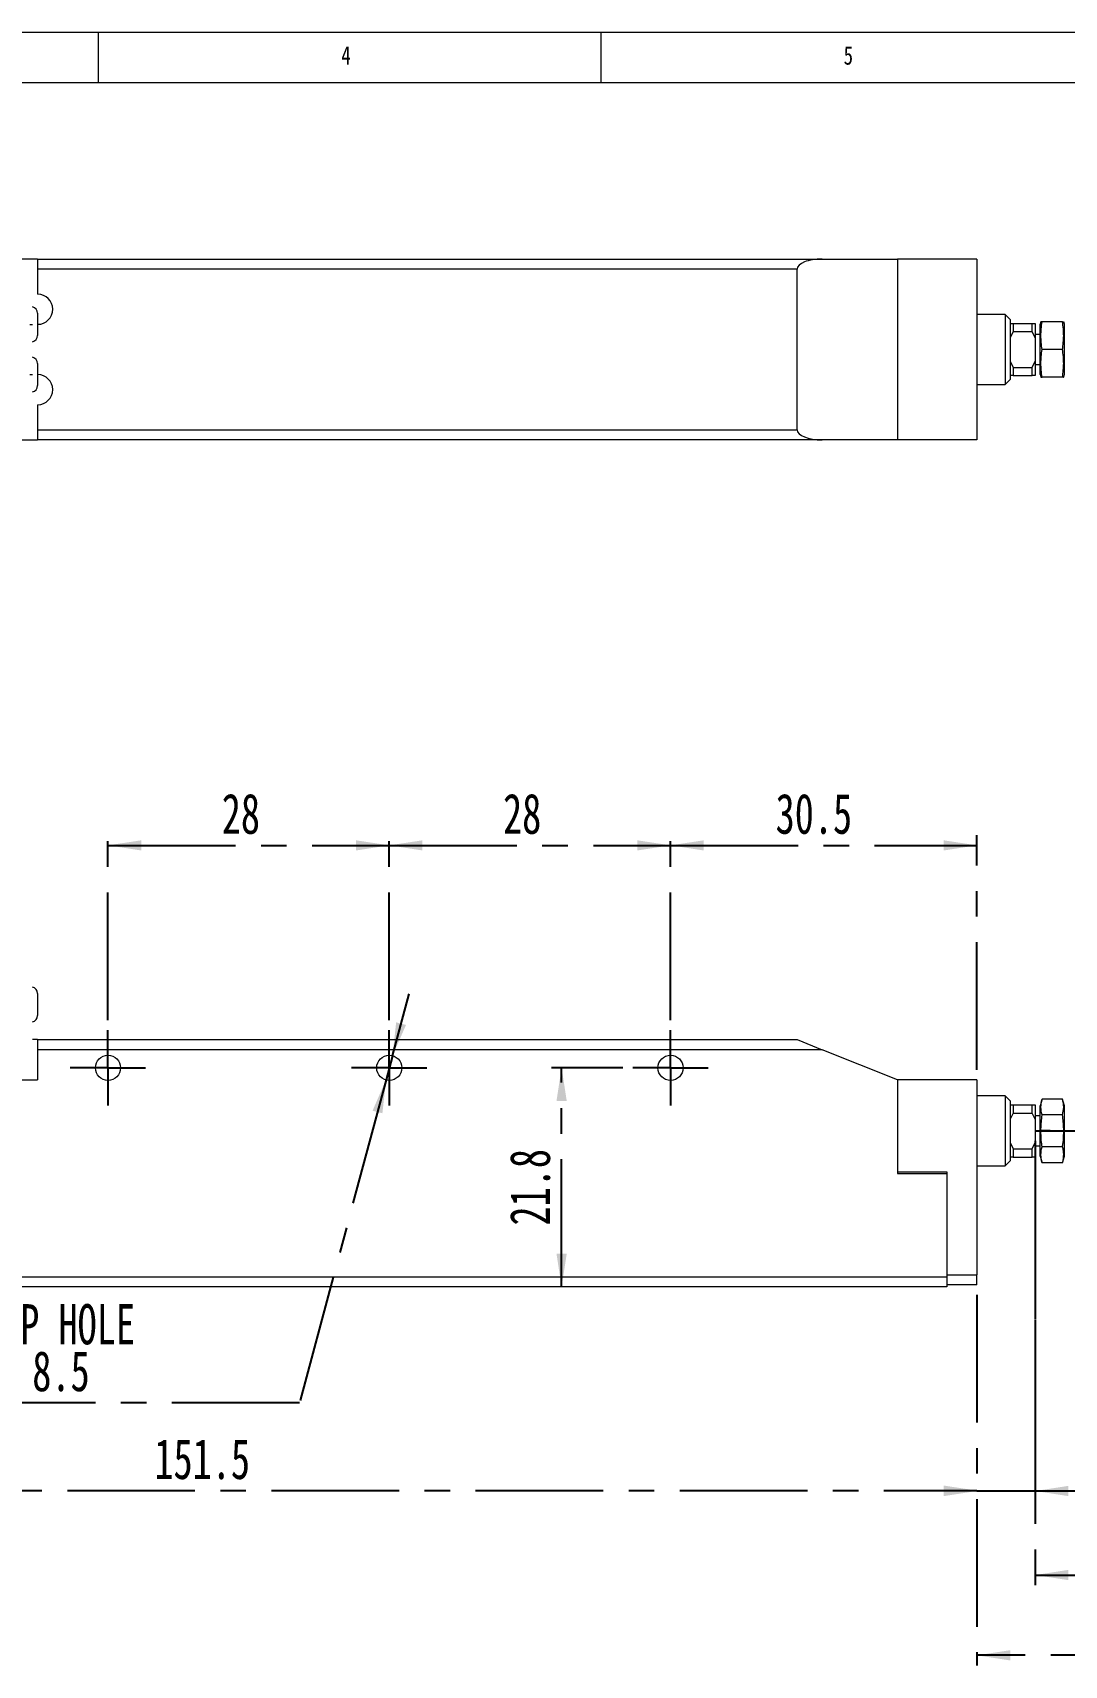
# Paper-space layout '시트2-ENG' of a CAD drawing. Header units: millimetres. Extents: x 5 to 415, y 5 to 292.
# Drawn here: x 153.4 to 256.1, y 129.6 to 292 of the extents above; entities that cross this region are included whole.
import ezdxf

# ---------------------------------------------------------------- set-up
doc = ezdxf.new("R2010")
doc.units = ezdxf.units.MM
doc.linetypes.add('CENTERX2', pattern=[20.32, 12.7, -2.54, 2.54, -2.54])
doc.layers.add('CENTER_LINE', color=7, linetype='CENTERX2')
doc.styles.add('SLDTEXTSTYLE0', font='TXT', dxfattribs={"width": 0.7})
doc.styles.add('SLDTEXTSTYLE3', font='TXT', dxfattribs={"width": 0.75})
doc.dimstyles.new('SLDDIMSTYLE0', dxfattribs={"dimtxt": 4, "dimasz": 3.302, "dimexe": 0, "dimexo": 0.0625, "dimgap": 1, "dimtad": 1, "dimrnd": 1e-09, "dimzin": 12, "dimdsep": 46, "dimtxsty": 'SLDTEXTSTYLE0', "dimsah": 1, "dimcen": 0.09, "dimadec": 0, "dimazin": 3, "dimtfac": 1, "dimtofl": 0, "dimtmove": 0, "dimatfit": 3, "dimfxl": 1, "dimfrac": 2, "dimtolj": 1, "dimtzin": 12, "dimarcsym": 0})
doc.dimstyles.new('SLDDIMSTYLE1', dxfattribs={"dimtxt": 4, "dimasz": 3.302, "dimexe": 0, "dimexo": 0.0625, "dimgap": 1, "dimtad": 1, "dimrnd": 1e-09, "dimzin": 12, "dimdsep": 46, "dimtxsty": 'SLDTEXTSTYLE0', "dimsah": 1, "dimcen": 0.09, "dimadec": 0, "dimazin": 3, "dimtfac": 1, "dimtmove": 0, "dimatfit": 0, "dimfxl": 1, "dimfrac": 2, "dimtolj": 1, "dimtzin": 12, "dimarcsym": 0})
doc.dimstyles.new('SLDDIMSTYLE5', dxfattribs={"dimtxt": 4, "dimasz": 3.302, "dimexe": 0, "dimexo": 0.0625, "dimgap": 1, "dimtad": 0, "dimtih": 1, "dimtoh": 1, "dimrnd": 1e-09, "dimzin": 12, "dimdsep": 46, "dimtxsty": 'SLDTEXTSTYLE0', "dimsah": 1, "dimcen": 0, "dimadec": 0, "dimazin": 3, "dimtfac": 1, "dimtmove": 0, "dimatfit": 3, "dimfxl": 1, "dimfrac": 2, "dimtolj": 1, "dimtzin": 12, "dimarcsym": 0})

# ---------------------------------------------------------------- blocks, each defined once
blk = doc.blocks.new('_D_34')
at = {"layer": 'CENTER_LINE'}
for p, q in [((253.24, 181.73), (253.24, 137.54)), ((292.89, 181.73), (292.89, 137.54)), ((253.24, 138.54), (292.89, 138.54))]:
    blk.add_line(p, q, dxfattribs=at)
for points in [[(253.24, 138.54), (256.55, 138.03), (256.55, 139.05)], [(292.89, 138.54), (289.58, 139.05), (289.58, 138.03)]]:
    blk.add_solid(points, dxfattribs=at)
at = {"layer": 'CENTER_LINE', "insert": (270.46, 143.7), "char_height": 4, "attachment_point": 1, "style": 'SLDTEXTSTYLE0'}
blk.add_mtext('L3', dxfattribs=at)
blk = doc.blocks.new('_D_35')
at = {"layer": 'CENTER_LINE'}
for p, q in [((292.89, 181.73), (292.89, 129.55)), ((247.44, 166.41), (247.44, 129.55)), ((292.89, 130.55), (247.44, 130.55))]:
    blk.add_line(p, q, dxfattribs=at)
for points in [[(247.44, 130.55), (250.75, 130.04), (250.75, 131.06)], [(292.89, 130.55), (289.58, 131.06), (289.58, 130.04)]]:
    blk.add_solid(points, dxfattribs=at)
at = {"layer": 'CENTER_LINE', "insert": (267.56, 135.71), "char_height": 4, "attachment_point": 1, "style": 'SLDTEXTSTYLE0'}
blk.add_mtext('L2', dxfattribs=at)
blk = doc.blocks.new('_D_41')
at = {"layer": 'CENTER_LINE'}
for p, q in [((160.94, 193.76), (160.94, 212.14)), ((188.94, 193.76), (188.94, 212.14)), ((160.94, 211.14), (188.94, 211.14))]:
    blk.add_line(p, q, dxfattribs=at)
for points in [[(160.94, 211.14), (164.25, 210.63), (164.25, 211.64)], [(188.94, 211.14), (185.64, 211.64), (185.64, 210.63)]]:
    blk.add_solid(points, dxfattribs=at)
at = {"layer": 'CENTER_LINE', "insert": (172.27, 216.29), "char_height": 4, "attachment_point": 1, "style": 'SLDTEXTSTYLE0'}
blk.add_mtext('28', dxfattribs=at)
blk = doc.blocks.new('_D_42')
at = {"layer": 'CENTER_LINE'}
for p, q in [((188.94, 193.76), (188.94, 212.14)), ((216.94, 193.76), (216.94, 212.14)), ((188.94, 211.14), (216.94, 211.14))]:
    blk.add_line(p, q, dxfattribs=at)
for points in [[(188.94, 211.14), (192.25, 210.63), (192.25, 211.64)], [(216.94, 211.14), (213.64, 211.64), (213.64, 210.63)]]:
    blk.add_solid(points, dxfattribs=at)
at = {"layer": 'CENTER_LINE', "insert": (200.27, 216.29), "char_height": 4, "attachment_point": 1, "style": 'SLDTEXTSTYLE0'}
blk.add_mtext('28', dxfattribs=at)
blk = doc.blocks.new('_D_43')
at = {"layer": 'CENTER_LINE'}
for p, q in [((216.94, 193.76), (216.94, 212.14)), ((247.44, 188.81), (247.44, 212.14)), ((216.94, 211.14), (247.44, 211.14))]:
    blk.add_line(p, q, dxfattribs=at)
for points in [[(216.94, 211.14), (220.25, 210.63), (220.25, 211.64)], [(247.44, 211.14), (244.14, 211.64), (244.14, 210.63)]]:
    blk.add_solid(points, dxfattribs=at)
at = {"layer": 'CENTER_LINE', "insert": (227.4, 216.29), "char_height": 4, "attachment_point": 1, "style": 'SLDTEXTSTYLE0'}
blk.add_mtext('30.5', dxfattribs=at)
blk = doc.blocks.new('_D_44')
at = {"layer": 'CENTER_LINE'}
for p, q in [((212.19, 189.01), (205.1, 189.01)), ((206.1, 167.21), (206.1, 189.01))]:
    blk.add_line(p, q, dxfattribs=at)
for points in [[(206.1, 189.01), (205.59, 185.7), (206.61, 185.7)], [(206.1, 167.21), (206.61, 170.51), (205.59, 170.51)]]:
    blk.add_solid(points, dxfattribs=at)
at = {"layer": 'CENTER_LINE', "insert": (200.94, 173.31), "char_height": 4, "attachment_point": 1, "rotation": 90, "style": 'SLDTEXTSTYLE0'}
blk.add_mtext('21.8', dxfattribs=at)
blk = doc.blocks.new('_D_48')
at = {"layer": 'CENTER_LINE'}
for p, q in [((95.94, 177.61), (95.94, 145.94)), ((247.44, 166.41), (247.44, 145.94)), ((95.94, 146.94), (247.44, 146.94))]:
    blk.add_line(p, q, dxfattribs=at)
for points in [[(95.94, 146.94), (99.25, 146.43), (99.25, 147.44)], [(247.44, 146.94), (244.14, 147.44), (244.14, 146.43)]]:
    blk.add_solid(points, dxfattribs=at)
at = {"layer": 'CENTER_LINE', "insert": (165.56, 152.09), "char_height": 4, "attachment_point": 1, "style": 'SLDTEXTSTYLE0'}
blk.add_mtext('151.5', dxfattribs=at)
blk = doc.blocks.new('_D_50')
at = {"layer": 'CENTER_LINE'}
for p, q in [((253.24, 179.13), (253.24, 145.9)), ((247.44, 166.41), (247.44, 145.9)), ((247.44, 146.9), (241.09, 146.9)), ((247.44, 146.9), (253.24, 146.9)), ((253.24, 146.9), (268.06, 146.9))]:
    blk.add_line(p, q, dxfattribs=at)
for points in [[(247.44, 146.9), (244.14, 147.41), (244.14, 146.39)], [(253.24, 146.9), (256.55, 146.39), (256.55, 147.41)]]:
    blk.add_solid(points, dxfattribs=at)
at = {"layer": 'CENTER_LINE', "insert": (262.85, 152.05), "char_height": 4, "attachment_point": 1, "style": 'SLDTEXTSTYLE0'}
blk.add_mtext('L1', dxfattribs=at)
blk = doc.blocks.new('_D_51')
at = {"layer": 'CENTER_LINE'}
for p, q in [((189.27, 190.21), (190.91, 196.35)), ((189.27, 190.21), (188.62, 187.8)), ((188.62, 187.8), (180.01, 155.68)), ((180.01, 155.68), (129.35, 155.68))]:
    blk.add_line(p, q, dxfattribs=at)
for points in [[(189.27, 190.21), (190.61, 193.27), (189.63, 193.53)], [(188.62, 187.8), (187.28, 184.74), (188.26, 184.48)]]:
    blk.add_solid(points, dxfattribs=at)
at = {"layer": 'CENTER_LINE', "char_height": 4, "attachment_point": 1, "style": 'SLDTEXTSTYLE0'}
for s, insert in [('3-M3X0.5P TAP HOLE', (129.35, 165.49)), ('DEPTH 8.5', (141.98, 160.83))]:
    blk.add_mtext(s, dxfattribs=dict(at, insert=insert))
blk = doc.blocks.new('SW_CENTERMARKSYMBOL_14')
at = {"layer": 'CENTER_LINE', "color": 0}
for p, q in [((0, 2.5), (0, 3.75)), ((0, 0), (0, 2.5)), ((-2.5, 0), (-3.75, 0)), ((0, 0), (-2.5, 0)), ((0, 0), (0, -2.5)), ((0, 0), (2.5, 0)), ((2.5, 0), (3.75, 0)), ((0, -2.5), (0, -3.75))]:
    blk.add_line(p, q, dxfattribs=at)
blk = doc.blocks.new('SW_CENTERMARKSYMBOL_15')
at = {"layer": 'CENTER_LINE', "color": 0}
for p, q in [((0, 2.5), (0, 3.75)), ((0, 0), (0, 2.5)), ((-2.5, 0), (-3.75, 0)), ((0, 0), (-2.5, 0)), ((0, 0), (0, -2.5)), ((0, 0), (2.5, 0)), ((2.5, 0), (3.75, 0)), ((0, -2.5), (0, -3.75))]:
    blk.add_line(p, q, dxfattribs=at)
blk = doc.blocks.new('SW_CENTERMARKSYMBOL_16')
at = {"layer": 'CENTER_LINE', "color": 0}
for p, q in [((0, 2.5), (0, 3.75)), ((0, 0), (0, 2.5)), ((-2.5, 0), (-3.75, 0)), ((0, 0), (-2.5, 0)), ((0, 0), (0, -2.5)), ((0, 0), (2.5, 0)), ((2.5, 0), (3.75, 0)), ((0, -2.5), (0, -3.75))]:
    blk.add_line(p, q, dxfattribs=at)
blk = doc.blocks.new('SW_CENTERMARKSYMBOL_17')
at = {"layer": 'CENTER_LINE', "color": 0}
for p, q in [((0, 5), (0, 5.96)), ((0, 0), (0, 2.5)), ((-5, 0), (-5.96, 0)), ((0, 0), (-2.5, 0)), ((0, 0), (0, -2.5)), ((0, 0), (2.5, 0)), ((5, 0), (5.96, 0)), ((0, -5), (0, -5.96))]:
    blk.add_line(p, q, dxfattribs=at)

psp = doc.layouts.new('시트2-ENG')

# ---------------------------------------------------------------- linework, layer by layer
at = {"color": 7, "linetype": 'Continuous', "lineweight": 18}
for p, q in [((415, 292), (5, 292)), ((160, 287), (160, 292)), ((210, 292), (210, 287)), ((410.25, 287), (10, 287)), ((153.944, 269.479), (110.744, 269.479)), ((153.944, 269.479), (232.044, 269.479)), ((153.944, 269.479), (153.944, 268.479)), ((229.544, 268.479), (153.944, 268.479)), ((153.944, 268.479), (153.944, 265.979)), ((229.544, 252.479), (229.544, 268.479)), ((232.044, 269.479), (239.544, 269.479)), ((239.544, 269.479), (239.544, 251.479)), ((247.444, 269.479), (239.544, 269.479)), ((247.444, 269.479), (247.444, 251.479)), ((153.944, 264.079), (153.944, 261.879)), ((250.244, 263.959), (247.444, 263.959)), ((250.744, 263.459), (250.244, 263.959)), ((250.244, 263.959), (250.244, 256.999)), ((250.744, 263.459), (250.744, 257.499)), ((253.811, 263.229), (253.744, 262.979)), ((255.963, 263.229), (253.925, 263.229)), ((256.144, 262.979), (256.077, 263.229)), ((250.744, 263.073), (251.045, 263.073)), ((251.045, 262.251), (250.744, 261.638)), ((251.045, 263.073), (251.045, 262.251)), ((251.045, 263.073), (252.944, 263.073)), ((251.045, 262.251), (252.944, 262.251)), ((252.944, 262.251), (252.944, 263.073)), ((252.944, 263.073), (253.244, 263.073)), ((253.244, 261.64), (252.944, 262.251)), ((253.244, 263.073), (253.244, 261.64)), ((253.744, 261.979), (253.244, 261.979)), ((253.244, 261.64), (253.244, 259.305)), ((253.744, 257.979), (253.744, 262.979)), ((256.144, 257.979), (256.144, 262.979)), ((255.963, 260.479), (253.925, 260.479)), ((153.944, 259.079), (153.944, 256.879)), ((250.744, 259.305), (251.044, 258.694)), ((251.044, 258.694), (252.944, 258.694)), ((251.044, 258.694), (251.044, 257.873)), ((252.944, 258.694), (253.244, 259.305)), ((252.944, 257.873), (252.944, 258.694)), ((253.244, 259.305), (253.244, 257.873)), ((253.244, 258.979), (253.744, 258.979)), ((247.444, 256.999), (250.244, 256.999)), ((250.244, 256.999), (250.744, 257.499)), ((251.044, 257.873), (250.744, 257.873)), ((251.044, 257.873), (252.944, 257.873)), ((253.244, 257.873), (252.944, 257.873)), ((253.744, 257.979), (253.811, 257.729)), ((255.963, 257.729), (253.925, 257.729)), ((256.077, 257.729), (256.144, 257.979)), ((153.944, 254.979), (153.944, 252.479)), ((153.944, 252.479), (229.544, 252.479)), ((153.944, 252.479), (153.944, 251.479)), ((110.744, 251.479), (153.944, 251.479)), ((232.044, 251.479), (153.944, 251.479)), ((239.544, 251.479), (232.044, 251.479)), ((247.444, 251.479), (239.544, 251.479)), ((153.944, 196.409), (153.944, 195.309)), ((153.944, 195.309), (153.944, 194.209)), ((153.944, 191.806), (153.444, 191.806)), ((153.944, 191.806), (153.944, 190.806)), ((153.944, 191.806), (229.544, 191.806)), ((229.544, 191.806), (232.044, 190.806)), ((153.944, 190.806), (153.944, 187.806)), ((232.044, 190.806), (153.944, 190.806)), ((239.544, 187.806), (232.044, 190.806)), ((110.744, 187.806), (153.944, 187.806)), ((239.544, 187.809), (239.544, 178.639)), ((247.444, 187.809), (239.544, 187.809)), ((239.544, 187.806), (239.544, 178.506)), ((247.444, 187.809), (247.444, 168.409)), ((250.244, 186.206), (247.444, 186.206)), ((250.744, 185.706), (250.244, 186.206)), ((250.244, 186.206), (250.244, 179.246)), ((250.744, 185.706), (250.744, 179.746)), ((250.744, 185.326), (251.044, 185.326)), ((251.044, 185.326), (251.044, 184.505)), ((251.044, 185.326), (252.944, 185.326)), ((252.944, 184.505), (252.944, 185.326)), ((252.944, 185.326), (253.244, 185.326)), ((253.244, 185.326), (253.244, 183.893)), ((253.925, 185.902), (253.744, 185.226)), ((253.744, 182.726), (253.744, 185.226)), ((255.963, 185.902), (253.925, 185.902)), ((256.144, 185.226), (255.963, 185.902)), ((256.144, 182.726), (256.144, 185.226)), ((251.044, 184.505), (250.744, 183.894)), ((251.044, 184.505), (252.944, 184.505)), ((253.244, 183.893), (252.944, 184.505)), ((253.744, 184.226), (253.244, 184.226)), ((253.244, 183.893), (253.244, 181.559)), ((255.963, 184.314), (253.925, 184.314)), ((253.744, 180.226), (253.744, 182.726)), ((256.144, 180.226), (256.144, 182.726)), ((250.744, 181.559), (251.044, 180.948)), ((251.044, 180.948), (252.944, 180.948)), ((251.044, 180.948), (251.044, 180.126)), ((252.944, 180.948), (253.244, 181.559)), ((252.944, 180.126), (252.944, 180.948)), ((253.244, 181.559), (253.244, 180.126)), ((253.244, 181.226), (253.744, 181.226)), ((255.963, 181.139), (253.925, 181.139)), ((247.444, 179.246), (250.244, 179.246)), ((250.244, 179.246), (250.744, 179.746)), ((251.044, 180.126), (252.944, 180.126)), ((253.244, 180.126), (252.944, 180.126)), ((253.744, 180.226), (253.925, 179.551)), ((255.963, 179.551), (253.925, 179.551)), ((255.963, 179.551), (256.144, 180.226)), ((239.544, 178.639), (244.444, 178.639)), ((239.544, 178.506), (244.444, 178.506)), ((244.444, 178.639), (244.444, 168.409)), ((244.444, 178.506), (244.444, 168.206)), ((110.744, 168.206), (244.444, 168.206)), ((244.444, 168.409), (247.444, 168.409)), ((244.444, 168.206), (244.444, 167.206)), ((247.444, 167.409), (244.444, 167.409)), ((247.444, 167.409), (247.444, 168.409)), ((244.444, 167.206), (110.744, 167.206))]:
    psp.add_line(p, q, dxfattribs=at)
for centre in [(160.944, 189.006), (188.944, 189.006), (216.944, 189.006)]:
    psp.add_circle(centre, 1.25, dxfattribs=at)
for centre, radius, start, end in [((153.944, 264.479), 1.5, 270, 90), ((153.294, 264.079), 0.65, 0, 76.65764), ((153.294, 261.879), 0.65, 283.34236, 0), ((153.294, 259.079), 0.65, 0, 76.65764), ((153.294, 256.879), 0.65, 283.34236, 0), ((153.944, 256.479), 1.5, 270, 90), ((153.294, 196.409), 0.65, 0, 76.65764), ((153.294, 194.209), 0.65, 283.34236, 0)]:
    psp.add_arc(centre, radius, start, end, dxfattribs=at)
for centre, start_param, end_param in [((232.044, 268.479), 1.5707963, 3.1415927), ((232.044, 252.479), 3.1415927, 4.712389)]:
    psp.add_ellipse(centre, major_axis=(2.5, 0), ratio=0.4, start_param=start_param, end_param=end_param, dxfattribs=at)
for points, knots in [([(253.925, 263.229), (253.863, 263.229), (253.791, 263.229), (253.819, 263.229), (253.823, 263.229)], [0, 0, 0, 0, 0.8669364, 1, 1, 1, 1]), ([(253.925, 260.479), (253.869, 260.932), (253.754, 261.849), (253.868, 262.766), (253.925, 263.229)], [0, 0, 0, 0, 0.4952157, 1, 1, 1, 1]), ([(255.963, 260.479), (256.02, 260.932), (256.134, 261.849), (256.021, 262.766), (255.963, 263.229)], [0, 0, 0, 0, 0.4952157, 1, 1, 1, 1]), ([(255.963, 263.229), (256.026, 263.229), (256.098, 263.229), (256.069, 263.229), (256.066, 263.229)], [0, 0, 0, 0, 0.8669364, 1, 1, 1, 1]), ([(153.152, 262.959), (153.246, 262.959), (153.414, 262.957), (153.435, 262.957), (153.444, 262.957)], [0, 0, 0, 0, 0.55756799, 1, 1, 1, 1]), ([(253.925, 257.729), (253.869, 258.182), (253.754, 259.099), (253.868, 260.016), (253.925, 260.479)], [0, 0, 0, 0, 0.4952157, 1, 1, 1, 1]), ([(255.963, 257.729), (256.02, 258.182), (256.134, 259.099), (256.021, 260.016), (255.963, 260.479)], [0, 0, 0, 0, 0.4952157, 1, 1, 1, 1]), ([(153.152, 257.998), (153.246, 257.999), (153.414, 258), (153.435, 258), (153.444, 258)], [0, 0, 0, 0, 0.557568, 1, 1, 1, 1]), ([(253.822, 257.729), (253.819, 257.729), (253.79, 257.729), (253.862, 257.729), (253.925, 257.729)], [0, 0, 0, 0, 0.1198309, 1, 1, 1, 1]), ([(256.067, 257.729), (256.07, 257.729), (256.099, 257.729), (256.027, 257.729), (255.963, 257.729)], [0, 0, 0, 0, 0.1198309, 1, 1, 1, 1]), ([(253.925, 184.314), (253.869, 184.576), (253.754, 185.105), (253.868, 185.634), (253.925, 185.902)], [0, 0, 0, 0, 0.4952157, 1, 1, 1, 1]), ([(255.963, 184.314), (256.02, 184.576), (256.134, 185.105), (256.021, 185.634), (255.963, 185.902)], [0, 0, 0, 0, 0.4952157, 1, 1, 1, 1]), ([(253.925, 181.139), (253.909, 181.272), (253.834, 181.862), (253.776, 182.927), (253.875, 183.849), (253.925, 184.314)], [0, 0, 0, 0, 0.1269715, 0.56007701, 1, 1, 1, 1]), ([(255.963, 181.139), (255.98, 181.272), (256.055, 181.862), (256.113, 182.927), (256.014, 183.849), (255.963, 184.314)], [0, 0, 0, 0, 0.1269715, 0.56007701, 1, 1, 1, 1]), ([(253.925, 179.551), (253.869, 179.813), (253.754, 180.342), (253.868, 180.871), (253.925, 181.139)], [0, 0, 0, 0, 0.4952157, 1, 1, 1, 1]), ([(255.963, 179.551), (255.995, 179.681), (256.057, 179.942), (256.087, 180.339), (256.059, 180.739), (255.995, 181.005), (255.963, 181.139)], [0, 0, 0, 0, 0.2471026, 0.495209, 0.7469801, 1, 1, 1, 1]), ([(251.044, 180.126), (250.99, 180.126), (250.88, 180.126), (250.79, 180.126), (250.744, 180.126)], [0, 0, 0, 0, 0.499103, 1, 1, 1, 1])]:
    psp.add_open_spline(points, degree=3, knots=knots, dxfattribs=at)
at = {"layer": 'CENTER_LINE'}
psp.add_line((253.244, 182.726), (292.885, 182.726), dxfattribs=at)

# ---------------------------------------------------------------- block references
for name, p in [('SW_CENTERMARKSYMBOL_14', (160.944, 189.006)), ('SW_CENTERMARKSYMBOL_15', (188.944, 189.006)), ('SW_CENTERMARKSYMBOL_16', (216.944, 189.006)), ('SW_CENTERMARKSYMBOL_17', (259.744, 182.726))]:
    psp.add_blockref(name, p, dxfattribs=at)

# ---------------------------------------------------------------- texts
at = {"color": 7, "linetype": 'Continuous', "lineweight": 0, "char_height": 1.852, "attachment_point": 1, "style": 'SLDTEXTSTYLE3'}
for s, insert in [('4', (184.167, 290.668)), ('5', (234.167, 290.668))]:
    psp.add_mtext(s, dxfattribs=dict(at, insert=insert))

# ---------------------------------------------------------------- dimensions: what is measured, and where the dimension line sits
at = {"layer": 'CENTER_LINE'}
for base, p1, p2, dimstyle, picture, middle in [((188.944, 211.136), (160.944, 192.756), (188.944, 192.756), 'SLDDIMSTYLE0', '_D_41', (174.944, 211.136)), ((216.944, 211.136), (188.944, 192.756), (216.944, 192.756), 'SLDDIMSTYLE0', '_D_42', (202.944, 211.136)), ((247.444, 211.136), (216.944, 192.756), (247.444, 187.809), 'SLDDIMSTYLE0', '_D_43', (232.194, 211.136)), ((247.444, 130.553), (292.885, 182.726), (247.444, 167.409), 'SLDDIMSTYLE0', '_D_35', (270.165, 130.553)), ((253.244, 146.897), (247.444, 167.409), (253.244, 180.126), 'SLDDIMSTYLE1', '_D_50', (265.451, 146.897)), ((247.444, 146.936), (95.944, 178.609), (247.444, 167.409), 'SLDDIMSTYLE0', '_D_48', (171.694, 146.936))]:
    dim = psp.add_linear_dim(base=base, p1=p1, p2=p2, dimstyle=dimstyle, dxfattribs=at)
    dim.commit()
    dim.dimension.update_dxf_attribs({"geometry": picture, "text_midpoint": middle, "dimtype": 160})
dim = psp.add_diameter_dim_2p(p1=(188.621, 187.799), p2=(189.268, 190.214), text='3-M3X0.5P TAP HOLE\\PDEPTH 8.5', dimstyle='SLDDIMSTYLE5', override={"dimpost": '<>'}, dxfattribs=at)
dim.commit()
dim.dimension.update_dxf_attribs({"geometry": '_D_51', "text_midpoint": (153.89, 160.338), "dimtype": 163})
dim = psp.add_linear_dim(base=(206.098, 189.006), p1=(244.444, 167.206), p2=(213.194, 189.006), angle=90, dimstyle='SLDDIMSTYLE0', dxfattribs=at)
dim.commit()
dim.dimension.update_dxf_attribs({"geometry": '_D_44', "text_midpoint": (206.098, 178.106), "dimtype": 160})
dim = psp.add_linear_dim(base=(292.885, 138.541), p1=(253.244, 182.726), p2=(292.885, 182.726), text='L3', dimstyle='SLDDIMSTYLE0', dxfattribs=at)
dim.commit()
dim.dimension.update_dxf_attribs({"geometry": '_D_34', "text_midpoint": (273.065, 138.541), "dimtype": 160})

doc.saveas('drawing.dxf')
